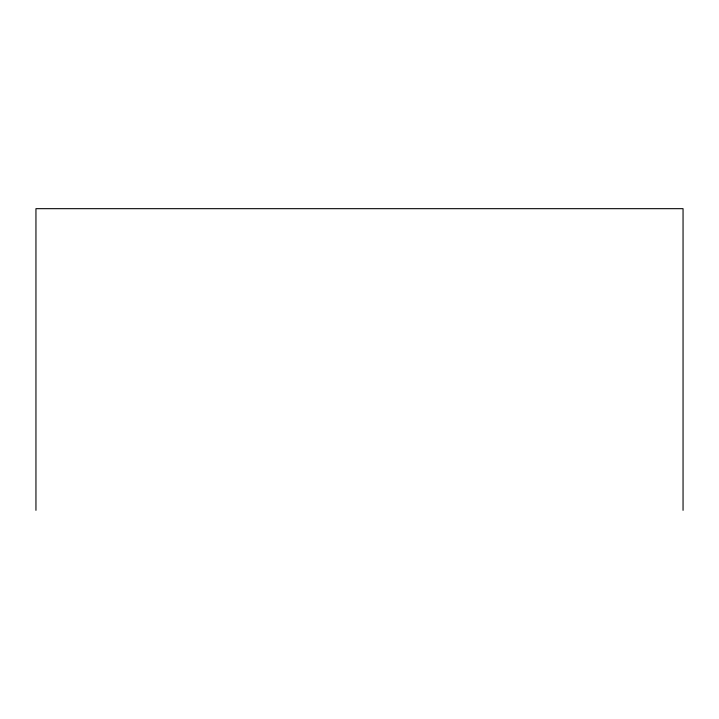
<?xml version="1.0" encoding="UTF-8"?>
<svg xmlns="http://www.w3.org/2000/svg" width="719" height="719" viewBox="0 0 719 719"><rect width="100%" height="100%" fill="white"/><g stroke="black" fill="none" stroke-linecap="round" stroke-linejoin="round"><path stroke-width="1.08" d="M683.05 510.328L683.05 208.672L35.95 208.672L35.95 510.328"/></g></svg>
